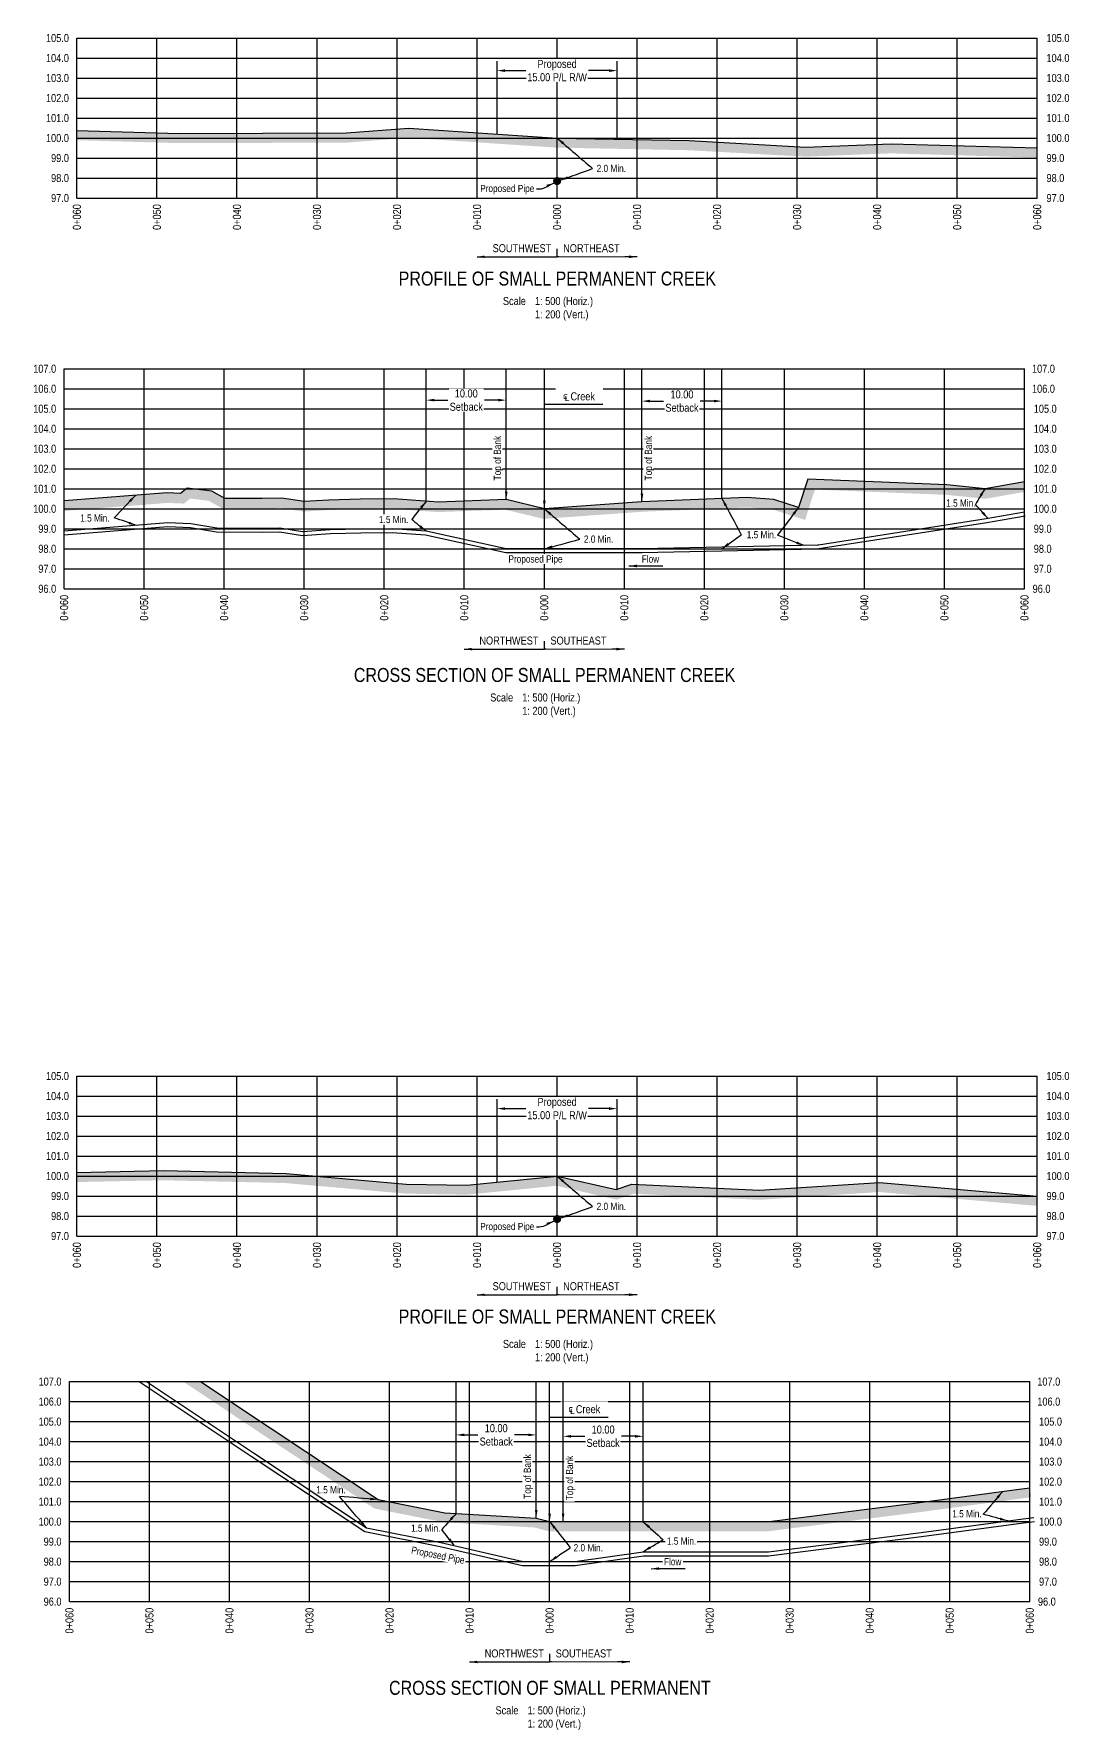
# Model space of a CAD drawing. Extents: x 333963 to 343562, y 6155611 to 6162191.
# Drawn here: x 341147 to 342440, y 6160071 to 6162191 of the extents above; entities that cross this region are included whole.
import ezdxf
from ezdxf.enums import TextEntityAlignment as Align

# ---------------------------------------------------------------- set-up
doc = ezdxf.new("R2010")
doc.units = 0
doc.header["$LTSCALE"] = 5
doc.header["$PDSIZE"] = 0.5
doc.linetypes.add('foc-TOPO', pattern=[1, 0.2, -0.8])
doc.layers.get('Defpoints').update_dxf_attribs({"color": 9})
for name, color, linetype in [('CG-NOTES', 7, 'Continuous'), ('DETAIL-T', 7, 'Continuous'), ('L-BD', 7, 'Continuous'), ('L-DETAIL-T', 3, 'Continuous'), ('L-MON', 1, 'Continuous'), ('P-CROSSINGS-GRID', 8, 'Continuous'), ('P-CROSSINGS-GROUND', 48, 'foc-TOPO'), ('P-CROSSINGS-LINE', 3, 'Continuous'), ('P-PROPOSED', 10, 'Continuous'), ('S-T7', 7, 'Continuous')]:
    doc.layers.add(name, color=color, linetype=linetype)
doc.styles.add('140', font='ARIALN.TTF', dxfattribs={"height": 15})
doc.styles.add('80', font='ARIALN.TTF', dxfattribs={"height": 10})
doc.styles.add('80CG', font='ARIALN.TTF', dxfattribs={"height": 10})
doc.styles.add('80L', font='ARIALN.TTF', dxfattribs={"height": 10})
doc.dimstyles.new('Compass 5 000', dxfattribs={"dimscale": 5, "dimtxt": 9, "dimasz": 2, "dimexe": 0.2, "dimexo": 0.0625, "dimgap": 0.5, "dimtad": 0, "dimtih": 1, "dimtoh": 1, "dimzin": 0, "dimdsep": 46, "dimtxsty": '80CG', "dimcen": 0.1, "dimse1": 1, "dimse2": 1, "dimclrd": 256, "dimclrt": 256, "dimaunit": 1, "dimadec": 4, "dimazin": 0, "dimtfac": 0.06, "dimtofl": 0, "dimtmove": 0, "dimatfit": 1, "dimfxl": 0.2, "dimtolj": 1, "dimtzin": 0, "dimlwd": -1, "dimarcsym": 0})
pattern_1 = [(45, (65.851, 1213.123), (2e-15, 22.446218874), [15.87187358, -15.87187358]), (45, (61.643, 1217.332), (2e-15, 22.446218874), [15.87187358, -15.87187358]), (45, (57.434, 1221.54), (2e-15, 22.446218874), [15.87187358, -15.87187358]), (135, (57.434, 1224.346), (-22.446218874, 2e-15), [15.87187358, -15.87187358]), (135, (61.643, 1228.555), (-22.446218874, 2e-15), [15.87187358, -15.87187358]), (135, (65.851, 1232.763), (-22.446218874, 2e-15), [15.87187358, -15.87187358])]

# ---------------------------------------------------------------- blocks, each defined once
blk = doc.blocks.new('*D107')
at = {"transparency": 16777216}
for p, q in [((341647.2, 6161733.3), (341664.3, 6161733.3)), ((341727.2, 6161733.3), (341710.1, 6161733.3))]:
    blk.add_line(p, q, dxfattribs=at)
for points in [[(341647.2, 6161735), (341647.2, 6161731.7), (341637.2, 6161733.3)], [(341727.2, 6161735), (341727.2, 6161731.7), (341737.2, 6161733.3)]]:
    blk.add_solid(points, dxfattribs=at)
at = {"layer": 'Defpoints', "color": 0, "transparency": 16777216}
for p in [(341637.2, 6161748.2), (341737.2, 6161748.2), (341637.2, 6161733.3)]:
    blk.add_point(p, dxfattribs=at)
at = {"transparency": 16777216, "insert": (341687.2, 6161733.3), "char_height": 10, "attachment_point": 5, "style": '80CG', "bg_fill": 3, "box_fill_scale": 1.1, "bg_fill_color": 256, "bg_fill_true_color": 13158600, "bg_fill_transparency": 0}
blk.add_mtext('\\A1;10.00\\PSetback', dxfattribs=at)
blk = doc.blocks.new('*D108')
at = {"transparency": 16777216}
for p, q in [((341916.7, 6161732.1), (341933.8, 6161732.1)), ((341996.7, 6161732.1), (341979.6, 6161732.1))]:
    blk.add_line(p, q, dxfattribs=at)
for points in [[(341916.7, 6161733.8), (341916.7, 6161730.5), (341906.7, 6161732.1)], [(341996.7, 6161733.8), (341996.7, 6161730.5), (342006.7, 6161732.1)]]:
    blk.add_solid(points, dxfattribs=at)
at = {"layer": 'Defpoints', "color": 0, "transparency": 16777216}
for p in [(341906.7, 6161748.1), (342006.7, 6161748.1), (341906.7, 6161732.1)]:
    blk.add_point(p, dxfattribs=at)
at = {"transparency": 16777216, "insert": (341956.7, 6161732.1), "char_height": 10, "attachment_point": 5, "style": '80CG', "bg_fill": 3, "box_fill_scale": 1.1, "bg_fill_color": 256, "bg_fill_true_color": 13158600, "bg_fill_transparency": 0}
blk.add_mtext('\\A1;10.00\\PSetback', dxfattribs=at)
blk = doc.blocks.new('*D109')
at = {"transparency": 16777216}
for p, q in [((341735.7, 6160848), (341761.6, 6160848)), ((341865.7, 6160848), (341839.8, 6160848))]:
    blk.add_line(p, q, dxfattribs=at)
for points in [[(341735.7, 6160849.6), (341735.7, 6160846.3), (341725.7, 6160848)], [(341865.7, 6160849.6), (341865.7, 6160846.3), (341875.7, 6160848)]]:
    blk.add_solid(points, dxfattribs=at)
at = {"layer": 'Defpoints', "color": 0, "transparency": 16777216}
for p in [(341725.7, 6160846.2), (341875.7, 6160848), (341875.7, 6160846.2)]:
    blk.add_point(p, dxfattribs=at)
at = {"transparency": 16777216, "insert": (341800.7, 6160848), "char_height": 10, "attachment_point": 5, "style": '80CG', "bg_fill": 3, "box_fill_scale": 1.1, "bg_fill_color": 256, "bg_fill_true_color": 13158600, "bg_fill_transparency": 0}
blk.add_mtext('\\A1;Proposed\\P15.00 P/L R/W', dxfattribs=at)
blk = doc.blocks.new('PLIA')
at = {"color": 255, "const_width": 1}
blk.add_lwpolyline([(-0.5, 0, 1), (0.5, 0, 1)], format="xyb", close=True, dxfattribs=at)
blk = doc.blocks.new('PLIAA')
blk.add_blockref('PLIA', (0, 0))
blk = doc.blocks.new('PLIB')
at = {"color": 1}
blk.add_circle((0, 0), 0.8, dxfattribs=at)
blk = doc.blocks.new('PLIBB')
blk.add_blockref('PLIB', (0, 0))
blk = doc.blocks.new('PLICC')
for name in ['PLIAA', 'PLIBB']:
    blk.add_blockref(name, (0, 0))
blk = doc.blocks.new('PLI')
blk.add_blockref('PLICC', (0, 0))
blk = doc.blocks.new('*D119')
at = {"transparency": 16777216}
for p, q in [((341735.7, 6162145.1), (341761.6, 6162145.1)), ((341865.7, 6162145.1), (341839.8, 6162145.1))]:
    blk.add_line(p, q, dxfattribs=at)
for points in [[(341735.7, 6162146.7), (341735.7, 6162143.4), (341725.7, 6162145.1)], [(341865.7, 6162146.7), (341865.7, 6162143.4), (341875.7, 6162145.1)]]:
    blk.add_solid(points, dxfattribs=at)
at = {"layer": 'Defpoints', "color": 0, "transparency": 16777216}
for p in [(341725.7, 6162143.3), (341875.7, 6162145.1), (341875.7, 6162143.3)]:
    blk.add_point(p, dxfattribs=at)
at = {"transparency": 16777216, "insert": (341800.7, 6162145.1), "char_height": 10, "attachment_point": 5, "style": '80CG', "bg_fill": 3, "box_fill_scale": 1.1, "bg_fill_color": 256, "bg_fill_true_color": 13158600, "bg_fill_transparency": 0}
blk.add_mtext('\\A1;Proposed\\P15.00 P/L R/W', dxfattribs=at)
blk = doc.blocks.new('*D123')
at = {"transparency": 16777216}
for p, q in [((341684.6, 6160440.2), (341701.7, 6160440.2)), ((341764.6, 6160440.2), (341747.6, 6160440.2))]:
    blk.add_line(p, q, dxfattribs=at)
for points in [[(341684.6, 6160441.9), (341684.6, 6160438.6), (341674.6, 6160440.2)], [(341764.6, 6160441.9), (341764.6, 6160438.6), (341774.6, 6160440.2)]]:
    blk.add_solid(points, dxfattribs=at)
at = {"layer": 'Defpoints', "color": 0, "transparency": 16777216}
for p in [(341674.6, 6160455.1), (341774.6, 6160455.1), (341674.6, 6160440.2)]:
    blk.add_point(p, dxfattribs=at)
at = {"transparency": 16777216, "insert": (341724.6, 6160440.2), "char_height": 10, "attachment_point": 5, "style": '80CG', "bg_fill": 3, "box_fill_scale": 1.1, "bg_fill_color": 256, "bg_fill_true_color": 13158600, "bg_fill_transparency": 0}
blk.add_mtext('\\A1;10.00\\PSetback', dxfattribs=at)
blk = doc.blocks.new('*D124')
at = {"transparency": 16777216}
for p, q in [((341818.2, 6160438.5), (341835.2, 6160438.5)), ((341898.1, 6160438.5), (341881.1, 6160438.5))]:
    blk.add_line(p, q, dxfattribs=at)
for points in [[(341818.2, 6160440.1), (341818.2, 6160436.8), (341808.2, 6160438.5)], [(341898.1, 6160440.1), (341898.1, 6160436.8), (341908.1, 6160438.5)]]:
    blk.add_solid(points, dxfattribs=at)
at = {"layer": 'Defpoints', "color": 0, "transparency": 16777216}
for p in [(341808.2, 6160454.4), (341908.1, 6160454.4), (341808.2, 6160438.5)]:
    blk.add_point(p, dxfattribs=at)
at = {"transparency": 16777216, "insert": (341858.2, 6160438.5), "char_height": 10, "attachment_point": 5, "style": '80CG', "bg_fill": 3, "box_fill_scale": 1.1, "bg_fill_color": 256, "bg_fill_true_color": 13158600, "bg_fill_transparency": 0}
blk.add_mtext('\\A1;10.00\\PSetback', dxfattribs=at)

msp = doc.modelspace()

# ---------------------------------------------------------------- hatches: boundary and pattern name
at = {"layer": 'P-CROSSINGS-GROUND'}
h = msp.add_hatch(dxfattribs=at)
h.set_pattern_fill('EARTH', color=256, scale=2.499508, angle=45)
h.set_pattern_definition(pattern_1)
edge = h.paths.add_edge_path()
edge.add_line((341200.801, 6162070.135), (341328.345, 6162066.481))
edge.add_line((341328.345, 6162066.481), (341537.784, 6162067.156))
edge.add_line((341537.784, 6162067.156), (341614.483, 6162073.187))
edge.add_arc((341615.423, 6162061.226), 11.998, 86.16521, 94.495565, ccw=False)
edge.add_line((341616.225, 6162073.197), (341800.682, 6162060.833))
edge.add_line((341800.682, 6162060.833), (341965.332, 6162057.637))
edge.add_arc((341965.1, 6162045.642), 11.998, 86.83252, 88.888258, ccw=False)
edge.add_line((341965.762, 6162057.621), (342110.985, 6162049.585))
edge.add_line((342110.985, 6162049.585), (342217.437, 6162053.693))
edge.add_arc((342217.9, 6162041.705), 11.998, 88.338809, 92.210256, ccw=False)
edge.add_line((342218.247, 6162053.697), (342400.564, 6162048.41))
edge.add_line((342400.564, 6162048.41), (342400.564, 6162036.407))
edge.add_line((342400.564, 6162036.407), (342217.9, 6162041.705))
edge.add_line((342217.9, 6162041.705), (342111.448, 6162037.596))
edge.add_arc((342110.985, 6162049.585), 11.998, 266.83252, 272.210255, ccw=False)
edge.add_line((342110.322, 6162037.606), (341965.1, 6162045.642))
edge.add_line((341965.1, 6162045.642), (341800.45, 6162048.837))
edge.add_arc((341800.682, 6162060.833), 11.998, 266.16521, 268.888258, ccw=False)
edge.add_line((341799.88, 6162048.862), (341615.423, 6162061.226))
edge.add_line((341615.423, 6162061.226), (341538.725, 6162055.196))
edge.add_arc((341537.784, 6162067.156), 11.998, 270.184621, 274.495565, ccw=False)
edge.add_line((341537.823, 6162055.159), (341328.384, 6162054.484))
edge.add_arc((341328.345, 6162066.481), 11.998, 268.359011, 270.184621, ccw=False)
edge.add_line((341328.002, 6162054.489), (341200.801, 6162058.133))
edge.add_line((341200.801, 6162058.133), (341200.801, 6162070.135))
h = msp.add_hatch(dxfattribs=at)
h.set_pattern_fill('EARTH', color=256, scale=2.499508, angle=45)
h.set_pattern_definition([(45, (30.208, 1216.753), (2e-15, 22.446218874), [15.87187358, -15.87187358]), (45, (26, 1220.961), (2e-15, 22.446218874), [15.87187358, -15.87187358]), (45, (21.791, 1225.17), (2e-15, 22.446218874), [15.87187358, -15.87187358]), (135, (21.791, 1227.976), (-22.446218874, 2e-15), [15.87187358, -15.87187358]), (135, (26, 1232.185), (-22.446218874, 2e-15), [15.87187358, -15.87187358]), (135, (30.208, 1236.393), (-22.446218874, 2e-15), [15.87187358, -15.87187358])])
h.paths.add_polyline_path([(342384.642, 6161631.272), (342335.28, 6161622.682), (342287.741, 6161627.432), (342113.818, 6161634.482), (342102.41, 6161599.307), (342071.669, 6161609.207), (342037.716, 6161611.682), (341906.705, 6161606.332), (341784.76, 6161597.582), (341737.17, 6161609.007), (341652.416, 6161605.932), (341596.236, 6161609.832), (341554.799, 6161609.682), (341515.501, 6161608.507), (341484.54, 6161606.557), (341456.96, 6161610.907), (341432.15, 6161610.557), (341385.499, 6161610.607), (341369.499, 6161619.557), (341338.391, 6161623.407), (341330.364, 6161616.707), (341313.508, 6161617.382), (341184.878, 6161607.378), (341184.878, 6161594.843), (341313.744, 6161604.865), (341334.675, 6161604.027), (341342.237, 6161610.338), (341365.534, 6161607.455), (341382.235, 6161598.113), (341432.232, 6161598.059), (341456.068, 6161598.396), (341483.952, 6161593.998), (341516.081, 6161596.021), (341555.009, 6161597.185), (341595.825, 6161597.333), (341652.209, 6161593.419), (341735.915, 6161596.456), (341783.724, 6161584.978), (341907.408, 6161593.853), (342037.516, 6161599.166), (342069.266, 6161596.852), (342110.45, 6161583.588), (342122.782, 6161621.611), (342286.866, 6161614.96), (342335.739, 6161610.076), (342384.642, 6161618.586)])
h = msp.add_hatch(dxfattribs=at)
h.set_pattern_fill('EARTH', color=256, scale=2.499508, angle=45)
h.set_pattern_definition(pattern_1)
h.paths.add_polyline_path([(341200.801, 6160768.163), (341308.975, 6160770.451), (341462.08, 6160766.927), (341612.169, 6160753.704), (341687.744, 6160752.43), (341800.682, 6160763.727), (341874.309, 6160746.731), (341894.234, 6160753.679), (342053.425, 6160746.031), (342203.283, 6160755.754), (342400.564, 6160738.48), (342399.518, 6160726.528), (342203.147, 6160743.722), (342053.526, 6160734.015), (341895.985, 6160741.584), (341874.988, 6160734.261), (341799.91, 6160751.593), (341688.242, 6160740.422), (341611.541, 6160741.716), (341461.415, 6160754.941), (341308.964, 6160758.451), (341201.054, 6160756.168)])
h = msp.add_hatch(dxfattribs=at)
h.set_pattern_fill('EARTH', color=256, scale=2.499508, angle=45)
h.set_pattern_definition(pattern_1)
edge = h.paths.add_edge_path()
edge.add_line((341355.233, 6160506.85), (341442.018, 6160449.011))
edge.add_line((341442.018, 6160449.011), (341577.167, 6160359.504))
edge.add_line((341577.167, 6160359.504), (341660.386, 6160343.057))
edge.add_line((341660.386, 6160343.057), (341773.403, 6160336.455))
edge.add_arc((341772.703, 6160324.477), 11.998, 74.978229, 86.656734, ccw=False)
edge.add_line((341775.813, 6160336.065), (341791.393, 6160331.884))
edge.add_line((341791.393, 6160331.884), (342062.3, 6160331.659))
edge.add_line((342062.3, 6160331.659), (342250.618, 6160355.404))
edge.add_line((342250.618, 6160355.404), (342377.885, 6160372.451))
edge.add_line((342377.885, 6160372.451), (342391.275, 6160374.263))
edge.add_line((342391.275, 6160374.263), (342392.884, 6160362.374))
edge.add_line((342392.884, 6160362.374), (342379.494, 6160360.562))
edge.add_arc((342377.885, 6160372.451), 11.998, 277.629029, 277.707861, ccw=False)
edge.add_line((342379.478, 6160360.56), (342252.211, 6160343.513))
edge.add_arc((342250.618, 6160355.404), 11.998, 277.186568, 277.629028, ccw=False)
edge.add_line((342252.119, 6160343.501), (342063.801, 6160319.756))
edge.add_arc((342062.3, 6160331.659), 11.998, 269.952423, 277.186568, ccw=False)
edge.add_line((342062.29, 6160319.661), (341791.383, 6160319.886))
edge.add_arc((341791.393, 6160331.884), 11.998, 254.978229, 269.952423, ccw=False)
edge.add_line((341788.283, 6160320.296), (341772.703, 6160324.477))
edge.add_line((341772.703, 6160324.477), (341659.686, 6160331.08))
edge.add_arc((341660.386, 6160343.057), 11.998, 258.820559, 266.656734, ccw=False)
edge.add_line((341658.06, 6160331.287), (341574.841, 6160347.734))
edge.add_arc((341577.167, 6160359.504), 11.998, 236.484111, 258.820559, ccw=False)
edge.add_line((341570.542, 6160349.501), (341435.393, 6160439.008))
edge.add_arc((341442.018, 6160449.011), 11.998, 236.318212, 236.484112, ccw=False)
edge.add_line((341435.364, 6160439.027), (341333.599, 6160506.85))
edge.add_line((341333.599, 6160506.85), (341355.233, 6160506.85))

# ---------------------------------------------------------------- linework, layer by layer
for p, q in [((341637.19, 6161606.989), (341637.19, 6161772.548)), ((341737.17, 6161609.007), (341737.17, 6161772.548)), ((341906.705, 6161606.332), (341906.705, 6161772.548)), ((342006.686, 6161610.415), (342006.686, 6161772.548)), ((341674.644, 6160342.225), (341674.644, 6160506.85)), ((341774.624, 6160336.384), (341774.624, 6160506.85)), ((341908.14, 6160331.787), (341908.142, 6160506.85))]:
    msp.add_line(p, q)
at = {"flags": 128}
for points in [[(341725.697, 6160756.226), (341725.697, 6160859.864)], [(341875.668, 6160747.205), (341875.668, 6160859.864)]]:
    msp.add_lwpolyline(points, dxfattribs=at)
at = {"layer": 'CG-NOTES'}
for p, q in [((341800.682, 6161912.494), (341800.682, 6161922.492)), ((341784.778, 6161422.196), (341784.778, 6161432.194)), ((341800.682, 6160615.389), (341800.682, 6160625.387)), ((341791.411, 6160156.498), (341791.411, 6160166.496))]:
    msp.add_line(p, q, dxfattribs=at)
at = {"layer": 'P-CROSSINGS-GRID', "color": 8}
for p, q in [((341200.801, 6162185.808), (342400.564, 6162185.808)), ((341200.801, 6161985.847), (341200.801, 6162185.808)), ((341300.781, 6161985.847), (341300.781, 6162185.808)), ((341400.761, 6161985.847), (341400.761, 6162185.808)), ((341500.742, 6161985.847), (341500.742, 6162185.808)), ((341600.722, 6161985.847), (341600.722, 6162185.808)), ((341700.702, 6161985.847), (341700.702, 6162185.808)), ((341800.682, 6161985.847), (341800.682, 6162185.808)), ((341900.663, 6161985.847), (341900.663, 6162185.808)), ((342000.643, 6161985.847), (342000.643, 6162185.808)), ((342100.623, 6161985.847), (342100.623, 6162185.808)), ((342200.604, 6161985.847), (342200.604, 6162185.808)), ((342300.584, 6161985.847), (342300.584, 6162185.808)), ((342400.564, 6161985.847), (342400.564, 6162185.808)), ((341200.801, 6162160.813), (342400.564, 6162160.813)), ((341200.801, 6162135.818), (342400.564, 6162135.818)), ((341200.801, 6162110.823), (342400.564, 6162110.823)), ((341200.801, 6162085.828), (342400.564, 6162085.828)), ((341200.801, 6162060.833), (342400.564, 6162060.833)), ((341200.801, 6162035.838), (342400.564, 6162035.838)), ((341200.801, 6162010.842), (342400.564, 6162010.842)), ((341200.801, 6161985.847), (342400.564, 6161985.847)), ((341184.878, 6161497.602), (341184.878, 6161772.548)), ((341184.878, 6161772.548), (342384.642, 6161772.548)), ((341284.858, 6161497.602), (341284.858, 6161772.548)), ((341384.839, 6161497.602), (341384.839, 6161772.548)), ((341484.819, 6161497.602), (341484.819, 6161772.548)), ((341584.799, 6161497.602), (341584.799, 6161772.548)), ((341684.78, 6161497.602), (341684.78, 6161772.548)), ((341784.76, 6161497.602), (341784.76, 6161772.548)), ((341884.74, 6161497.602), (341884.74, 6161772.548)), ((341984.721, 6161497.602), (341984.721, 6161772.548)), ((342084.701, 6161497.602), (342084.701, 6161772.548)), ((342184.681, 6161497.602), (342184.681, 6161772.548)), ((342284.662, 6161497.602), (342284.662, 6161772.548)), ((342384.642, 6161497.602), (342384.642, 6161772.548)), ((341184.878, 6161747.552), (342384.642, 6161747.552)), ((341184.878, 6161722.557), (342384.642, 6161722.557)), ((341184.878, 6161697.562), (342384.642, 6161697.562)), ((341184.878, 6161672.567), (342384.642, 6161672.567)), ((341184.878, 6161647.572), (342384.642, 6161647.572)), ((341184.878, 6161622.577), (342384.642, 6161622.577)), ((341184.878, 6161597.582), (342384.642, 6161597.582)), ((341184.878, 6161572.587), (342384.642, 6161572.587)), ((341184.878, 6161547.592), (342384.642, 6161547.592)), ((341184.878, 6161522.597), (342384.642, 6161522.597)), ((341184.878, 6161497.602), (342384.642, 6161497.602)), ((341200.801, 6160888.703), (342400.564, 6160888.703)), ((341200.801, 6160688.742), (341200.801, 6160888.703)), ((341300.781, 6160688.742), (341300.781, 6160888.703)), ((341400.761, 6160688.742), (341400.761, 6160888.703)), ((341500.742, 6160688.742), (341500.742, 6160888.703)), ((341600.722, 6160688.742), (341600.722, 6160888.703)), ((341700.702, 6160688.742), (341700.702, 6160888.703)), ((341800.682, 6160688.742), (341800.682, 6160888.703)), ((341900.663, 6160688.742), (341900.663, 6160888.703)), ((342000.643, 6160688.742), (342000.643, 6160888.703)), ((342100.623, 6160688.742), (342100.623, 6160888.703)), ((342200.604, 6160688.742), (342200.604, 6160888.703)), ((342300.584, 6160688.742), (342300.584, 6160888.703)), ((342400.564, 6160688.742), (342400.564, 6160888.703)), ((341200.801, 6160863.708), (342400.564, 6160863.708)), ((341200.801, 6160838.713), (342400.564, 6160838.713)), ((341200.801, 6160813.718), (342400.564, 6160813.718)), ((341200.801, 6160788.723), (342400.564, 6160788.723)), ((341200.801, 6160763.727), (342400.564, 6160763.727)), ((341200.801, 6160738.732), (342400.564, 6160738.732)), ((341200.801, 6160713.737), (342400.564, 6160713.737)), ((341200.801, 6160688.742), (342400.564, 6160688.742)), ((341191.511, 6160231.904), (341191.511, 6160506.85)), ((341191.511, 6160506.85), (342391.275, 6160506.85)), ((341291.491, 6160231.904), (341291.491, 6160506.85)), ((341391.472, 6160231.904), (341391.472, 6160506.85)), ((341491.452, 6160231.904), (341491.452, 6160506.85)), ((341591.432, 6160231.904), (341591.432, 6160506.85)), ((341691.413, 6160231.904), (341691.413, 6160506.85)), ((341791.393, 6160231.904), (341791.393, 6160506.85)), ((341891.373, 6160231.904), (341891.373, 6160506.85)), ((341991.354, 6160231.904), (341991.354, 6160506.85)), ((342091.334, 6160231.904), (342091.334, 6160506.85)), ((342191.314, 6160231.904), (342191.314, 6160506.85)), ((342291.294, 6160231.904), (342291.294, 6160506.85)), ((342391.275, 6160231.904), (342391.275, 6160506.85)), ((341191.511, 6160481.854), (342391.275, 6160481.854)), ((341191.511, 6160456.859), (342391.275, 6160456.859)), ((341191.511, 6160431.864), (342391.275, 6160431.864)), ((341191.511, 6160406.869), (342391.275, 6160406.869)), ((341191.511, 6160381.874), (342391.275, 6160381.874)), ((341191.511, 6160356.879), (342391.275, 6160356.879)), ((341191.511, 6160331.884), (342391.275, 6160331.884)), ((341191.511, 6160306.889), (342391.275, 6160306.889)), ((341191.511, 6160281.894), (342391.275, 6160281.894)), ((341191.511, 6160256.899), (342391.275, 6160256.899)), ((341191.511, 6160231.904), (342391.275, 6160231.904))]:
    msp.add_line(p, q, dxfattribs=at)
at = {"layer": 'P-CROSSINGS-LINE', "color": 3, "flags": 128}
for points in [[(341200.801, 6162070.135), (341328.345, 6162066.481), (341537.784, 6162067.156), (341537.784, 6162067.156), (341615.354, 6162073.255), (341800.682, 6162060.833), (341965.548, 6162057.633), (342110.985, 6162049.585), (342217.842, 6162053.709), (342400.564, 6162048.41)], [(342384.642, 6161631.272), (342335.28, 6161622.682), (342287.741, 6161627.432), (342113.818, 6161634.482), (342102.41, 6161599.307), (342071.669, 6161609.207), (342037.716, 6161611.682), (341906.705, 6161606.332), (341784.76, 6161597.582), (341737.17, 6161609.007), (341652.416, 6161605.932), (341596.236, 6161609.832), (341554.799, 6161609.682), (341515.501, 6161608.507), (341484.54, 6161606.557), (341456.96, 6161610.907), (341432.15, 6161610.557), (341385.499, 6161610.607), (341369.499, 6161619.557), (341338.391, 6161623.407), (341330.364, 6161616.707), (341313.508, 6161617.382), (341184.878, 6161607.378)], [(341200.801, 6160768.163), (341308.975, 6160770.451), (341462.08, 6160766.927), (341612.169, 6160753.704), (341687.744, 6160752.43), (341800.682, 6160763.727), (341874.309, 6160746.731), (341894.234, 6160753.679), (342053.425, 6160746.031), (342203.283, 6160755.754), (342400.564, 6160738.48)], [(341200.801, 6160768.163), (341308.975, 6160770.451), (341462.08, 6160766.927), (341612.169, 6160753.704), (341687.744, 6160752.43), (341800.682, 6160763.727), (341874.309, 6160746.731), (341894.234, 6160753.679), (342053.425, 6160746.031), (342203.283, 6160755.754), (342400.564, 6160738.48)], [(341355.233, 6160506.85), (341442.018, 6160449.011), (341577.167, 6160359.504), (341660.386, 6160343.057), (341774.628, 6160336.383), (341791.393, 6160331.884), (342062.3, 6160331.659), (342250.618, 6160355.404), (342377.885, 6160372.451), (342391.275, 6160374.263)]]:
    msp.add_lwpolyline(points, dxfattribs=at)
at = {"layer": 'P-PROPOSED', "flags": 128}
for points in [[(342384.642, 6161593.216), (342336.655, 6161584.865), (342127.106, 6161552.24, -0.0291181), (342125.948, 6161552.128), (341906.705, 6161547.592), (341784.76, 6161547.592), (341737.17, 6161547.592), (341637.19, 6161569.406), (341595.004, 6161572.335), (341555.428, 6161572.191), (341517.24, 6161571.05), (341482.776, 6161568.879), (341454.285, 6161573.373), (341432.395, 6161573.064), (341375.707, 6161573.125), (341343.298, 6161578.666), (341314.214, 6161579.831), (341184.878, 6161569.772)], [(342385.499, 6161588.291), (342337.469, 6161579.933), (342127.875, 6161547.3, -0.02991378), (342126.091, 6161547.131), (341906.757, 6161542.593), (341784.76, 6161542.593), (341736.631, 6161542.593), (341636.48, 6161564.444), (341594.84, 6161567.335), (341555.511, 6161567.193), (341517.472, 6161566.055), (341482.541, 6161563.855), (341453.928, 6161568.368), (341432.427, 6161568.065), (341375.28, 6161568.126), (341342.775, 6161573.684), (341314.308, 6161574.824), (341184.878, 6161564.758)]]:
    msp.add_lwpolyline(points, format="xyb", dxfattribs=at)
for points in [[(341278.613, 6160506.85), (341418.504, 6160413.618), (341560.699, 6160319.445), (341654.591, 6160300.889), (341757.614, 6160277.21), (341823.084, 6160277.21), (341908.49, 6160289.289), (342064.95, 6160289.165), (342256.097, 6160313.267), (342383.555, 6160330.339), (342396.974, 6160332.156)], [(341287.627, 6160506.85), (341421.27, 6160417.782), (341562.636, 6160324.158), (341655.636, 6160305.778), (341758.181, 6160282.209), (341822.732, 6160282.209), (341908.14, 6160294.288), (342064.639, 6160294.165), (342255.452, 6160318.224), (342382.888, 6160335.294), (342396.303, 6160337.109)]]:
    msp.add_lwpolyline(points, dxfattribs=at)

# ---------------------------------------------------------------- block references
at = {"layer": 'L-MON', "xscale": 4.999015300000013, "yscale": 4.999015300000013, "zscale": 4.999015300000013}
for p in [(341800.682, 6162007.106), (341800.682, 6160710.001)]:
    msp.add_blockref('PLI', p, dxfattribs=at)

# ---------------------------------------------------------------- texts
at = {"style": '80'}
for s, p in [('0+060', (341200.714, 6161978.181)), ('0+050', (341300.694, 6161978.181)), ('0+040', (341400.674, 6161978.181)), ('0+030', (341500.654, 6161978.181)), ('0+020', (341600.635, 6161978.181)), ('0+010', (341700.615, 6161978.181)), ('0+000', (341800.595, 6161978.181)), ('0+010', (341900.576, 6161978.181)), ('0+020', (342000.556, 6161978.181)), ('0+030', (342100.536, 6161978.181)), ('0+040', (342200.517, 6161978.181)), ('0+050', (342300.497, 6161978.181)), ('0+060', (342400.477, 6161978.181)), ('0+060', (341184.791, 6161489.935)), ('0+050', (341284.771, 6161489.935)), ('0+040', (341384.752, 6161489.935)), ('0+030', (341484.732, 6161489.935)), ('0+020', (341584.712, 6161489.935)), ('0+010', (341684.693, 6161489.935)), ('0+000', (341784.673, 6161489.935)), ('0+010', (341884.653, 6161489.935)), ('0+020', (341984.634, 6161489.935)), ('0+030', (342084.614, 6161489.935)), ('0+040', (342184.594, 6161489.935)), ('0+050', (342284.575, 6161489.935)), ('0+060', (342384.555, 6161489.935)), ('0+060', (341200.714, 6160681.076)), ('0+050', (341300.694, 6160681.076)), ('0+040', (341400.674, 6160681.076)), ('0+030', (341500.654, 6160681.076)), ('0+020', (341600.635, 6160681.076)), ('0+010', (341700.615, 6160681.076)), ('0+000', (341800.595, 6160681.076)), ('0+010', (341900.576, 6160681.076)), ('0+020', (342000.556, 6160681.076)), ('0+030', (342100.536, 6160681.076)), ('0+040', (342200.517, 6160681.076)), ('0+050', (342300.497, 6160681.076)), ('0+060', (342400.477, 6160681.076)), ('0+060', (341191.424, 6160224.237)), ('0+050', (341291.404, 6160224.237)), ('0+040', (341391.385, 6160224.237)), ('0+030', (341491.365, 6160224.237)), ('0+020', (341591.345, 6160224.237)), ('0+010', (341691.326, 6160224.237)), ('0+000', (341791.306, 6160224.237)), ('0+010', (341891.286, 6160224.237)), ('0+020', (341991.267, 6160224.237)), ('0+030', (342091.247, 6160224.237)), ('0+040', (342191.227, 6160224.237)), ('0+050', (342291.207, 6160224.237)), ('0+060', (342391.188, 6160224.237))]:
    msp.add_text(s, height=9.998, rotation=90, dxfattribs=at).set_placement(p, align=Align.MIDDLE_RIGHT)
at = {"char_height": 8.9982, "attachment_point": 1, "style": '80L'}
for s, insert in [('2.0 Min.', (341850.136, 6162027.387)), ('1.5 Min.', (342286.756, 6161609.251)), ('1.5 Min.', (341204.982, 6161590.488)), ('2.0 Min.', (341834.213, 6161564.136)), ('1.5 Min.', (342037.589, 6161569.717)), ('2.0 Min.', (341850.136, 6160730.282)), ('1.5 Min.', (341499.921, 6160376.224)), ('1.5 Min.', (341618.221, 6160328.255)), ('1.5 Min.', (342294.449, 6160346.253)), ('2.0 Min.', (341821.35, 6160303.618))]:
    msp.add_mtext_dynamic_manual_height_columns(s, width=45.30182, gutter_width=44.991, heights=[0], dxfattribs=dict(at, insert=insert))
at = {"layer": 'DETAIL-T', "char_height": 9.99803, "attachment_point": 1, "style": '80L'}
for insert in [(341733.04, 6161862.176), (341717.136, 6161366.747), (341733.04, 6160558.906), (341723.769, 6160101.05)]:
    msp.add_mtext_dynamic_manual_height_columns('Scale^I1: 500 (Horiz.)\\P^I1: 200 (Vert.)', width=217.06235, gutter_width=44.991, heights=[0], dxfattribs=dict(at, insert=insert))
at = {"layer": 'L-DETAIL-T', "char_height": 17.49655, "attachment_point": 2, "rotation": 0, "style": '140'}
for s, insert, width in [('PROFILE OF SMALL PERMANENT CREEK', (341800.963, 6161894.043), 396.61632), ('CROSS SECTION OF SMALL PERMANENT CREEK', (341785.059, 6161398.615), 476.77106), ('PROFILE OF SMALL PERMANENT CREEK', (341800.963, 6160596.938), 396.61632), ('CROSS SECTION OF SMALL PERMANENT', (341791.692, 6160132.917), 401.81993)]:
    msp.add_mtext(s, dxfattribs=dict(at, insert=insert, width=width))
at = {"layer": 'S-T7', "style": '80'}
for s, p in [('105.0', (341190.803, 6162185.808)), ('104.0', (341190.803, 6162160.813)), ('103.0', (341190.803, 6162135.818)), ('102.0', (341190.803, 6162110.823)), ('101.0', (341190.803, 6162085.828)), ('100.0', (341190.803, 6162060.833)), ('99.0', (341190.803, 6162035.838)), ('98.0', (341190.803, 6162010.842)), ('97.0', (341190.803, 6161985.847)), ('107.0', (341174.88, 6161772.548)), ('107.0', (342422.643, 6161772.548)), ('106.0', (341174.88, 6161747.552)), ('106.0', (342422.643, 6161747.552)), ('105.0', (341174.88, 6161722.557)), ('104.0', (341174.88, 6161697.562)), ('103.0', (341174.88, 6161672.567)), ('102.0', (341174.88, 6161647.572)), ('101.0', (341174.88, 6161622.577)), ('100.0', (341174.88, 6161597.582)), ('99.0', (341174.88, 6161572.587)), ('98.0', (341174.88, 6161547.592)), ('97.0', (341174.88, 6161522.597)), ('96.0', (341174.88, 6161497.602)), ('96.0', (342417.043, 6161497.602)), ('105.0', (341190.803, 6160888.703)), ('104.0', (341190.803, 6160863.708)), ('103.0', (341190.803, 6160838.713)), ('102.0', (341190.803, 6160813.718)), ('101.0', (341190.803, 6160788.723)), ('100.0', (341190.803, 6160763.727)), ('99.0', (341190.803, 6160738.732)), ('98.0', (341190.803, 6160713.737)), ('97.0', (341190.803, 6160688.742)), ('107.0', (341181.513, 6160506.85)), ('107.0', (342429.275, 6160506.85)), ('106.0', (341181.513, 6160481.854)), ('106.0', (342429.275, 6160481.854)), ('105.0', (341181.513, 6160456.859)), ('104.0', (341181.513, 6160431.864)), ('103.0', (341181.513, 6160406.869)), ('102.0', (341181.513, 6160381.874)), ('101.0', (341181.513, 6160356.879)), ('100.0', (341181.513, 6160331.884)), ('99.0', (341181.513, 6160306.889)), ('98.0', (341181.513, 6160281.894)), ('97.0', (341181.513, 6160256.899)), ('96.0', (341181.513, 6160231.904)), ('96.0', (342423.676, 6160231.904))]:
    msp.add_text(s, height=9.998, dxfattribs=at).set_placement(p, align=Align.MIDDLE_RIGHT)
for s, p in [('105.0', (342412.093, 6162185.808)), ('104.0', (342412.093, 6162160.813)), ('103.0', (342412.093, 6162135.818)), ('102.0', (342412.093, 6162110.823)), ('101.0', (342412.093, 6162085.828)), ('100.0', (342412.093, 6162060.833)), ('99.0', (342412.093, 6162035.838)), ('98.0', (342412.093, 6162010.842)), ('97.0', (342412.093, 6161985.847)), ('105.0', (342396.17, 6161722.557)), ('104.0', (342396.17, 6161697.562)), ('103.0', (342396.17, 6161672.567)), ('102.0', (342396.17, 6161647.572)), ('101.0', (342396.17, 6161622.577)), ('100.0', (342396.17, 6161597.582)), ('99.0', (342396.17, 6161572.587)), ('98.0', (342396.17, 6161547.592)), ('97.0', (342396.17, 6161522.597)), ('105.0', (342412.093, 6160888.703)), ('104.0', (342412.093, 6160863.708)), ('103.0', (342412.093, 6160838.713)), ('102.0', (342412.093, 6160813.718)), ('101.0', (342412.093, 6160788.723)), ('100.0', (342412.093, 6160763.727)), ('99.0', (342412.093, 6160738.732)), ('98.0', (342412.093, 6160713.737)), ('97.0', (342412.093, 6160688.742)), ('105.0', (342402.803, 6160456.859)), ('104.0', (342402.803, 6160431.864)), ('103.0', (342402.803, 6160406.869)), ('102.0', (342402.803, 6160381.874)), ('101.0', (342402.803, 6160356.879)), ('100.0', (342402.803, 6160331.884)), ('99.0', (342402.803, 6160306.889)), ('98.0', (342402.803, 6160281.894)), ('97.0', (342402.803, 6160256.899))]:
    msp.add_text(s, height=9.998, dxfattribs=at).set_placement(p, align=Align.MIDDLE_LEFT)

# ---------------------------------------------------------------- leaders
at = {"path_type": 1}
for points in [[(341800.682, 6162060.833), (341845.117, 6162022.702)], [(341804.483, 6162008.008), (341845.117, 6162022.702)], [(341797.284, 6162004.629), (341778.129, 6161996.804), (341774.766, 6161996.772)], [(341784.76, 6161597.582), (341784.76, 6161728.16)], [(341906.705, 6161606.332), (341906.705, 6161700.986)], [(341737.17, 6161609.007), (341737.17, 6161643.715)], [(342335.28, 6161622.682), (342323.237, 6161603.039)], [(341273.87, 6161614.299), (341247.415, 6161586.273)], [(341637.19, 6161606.989), (341619.017, 6161584.288)], [(341784.76, 6161597.582), (341829.195, 6161559.451)], [(342006.686, 6161610.415), (342030.737, 6161565.108)], [(342102.41, 6161599.307), (342076.003, 6161564.624)], [(342339.149, 6161585.299), (342323.237, 6161603.039)], [(341275.174, 6161576.795), (341247.415, 6161586.273)], [(341637.19, 6161569.406), (341619.017, 6161584.288)], [(341784.76, 6161547.592), (341829.195, 6161559.451)], [(342006.479, 6161547.592), (342030.737, 6161565.108)], [(342109.282, 6161551.494), (342076.003, 6161564.624)], [(341800.682, 6160763.727), (341845.117, 6160725.597)], [(341804.483, 6160710.903), (341845.117, 6160725.597)], [(341791.393, 6160331.884), (341791.393, 6160462.462)], [(341774.624, 6160336.384), (341774.624, 6160371.092)], [(342357.481, 6160369.692), (342333.081, 6160341.032)], [(341562.594, 6160324.163), (341528.659, 6160363.253)], [(341577.125, 6160359.509), (341528.659, 6160363.253)], [(341674.644, 6160342.225), (341656.556, 6160321.9)], [(341791.393, 6160331.884), (341817.196, 6160299.305)], [(341908.14, 6160331.787), (341933.196, 6160309.314)], [(342363.701, 6160332.698), (342333.081, 6160341.032)], [(341672.155, 6160302.322), (341656.556, 6160321.9)], [(341908.14, 6160294.288), (341933.196, 6160309.314)], [(341791.393, 6160281.894), (341817.196, 6160299.305)]]:
    msp.add_leader(points, dimstyle='Compass 5 000', override={"dimgap": 0.5, "dimtad": 0}, dxfattribs=at)
at = {"layer": 'CG-NOTES', "path_type": 1}
for points in [[(341700.702, 6161912.494), (341800.682, 6161912.494)], [(341900.663, 6161912.494), (341800.682, 6161912.494)], [(341684.798, 6161422.196), (341784.778, 6161422.196)], [(341884.758, 6161422.196), (341784.778, 6161422.196)], [(341700.702, 6160615.389), (341800.682, 6160615.389)], [(341900.663, 6160615.389), (341800.682, 6160615.389)], [(341691.431, 6160156.498), (341791.411, 6160156.498)], [(341891.391, 6160156.498), (341791.411, 6160156.498)]]:
    msp.add_leader(points, dimstyle='Compass 5 000', override={"dimgap": 0.5, "dimtad": 0}, dxfattribs=at)

# ---------------------------------------------------------------- next in the draw order: texts
at = {"attachment_point": 1, "style": '80L', "bg_fill": 3, "box_fill_scale": 1.2, "bg_fill_color": 256, "bg_fill_transparency": 0}
for s, width, insert, char_height in [('Proposed Pipe', 67.26365, (341704.592, 6162002.337), 8.99823), ('1.5 Min.', 35.88034, (341578.213, 6161588.61), 8.9982), ('Proposed Pipe', 67.26365, (341739.925, 6161539.333), 8.99823), ('Proposed Pipe', 67.26365, (341704.592, 6160705.232), 8.99823), ('1.5 Min.', 35.88034, (341937.839, 6160312.104), 8.9982)]:
    msp.add_mtext_dynamic_manual_height_columns(s, width=width, gutter_width=44.991, heights=[0], dxfattribs=dict(at, insert=insert, char_height=char_height))
at = {"color": 3, "char_height": 9.998, "width": 78.41587, "attachment_point": 3, "style": '80', "bg_fill": 2}
for s, insert in [('SOUTHWEST', (341793.316, 6161928.172)), ('NORTHWEST', (341777.412, 6161437.874)), ('SOUTHWEST', (341793.316, 6160631.067)), ('NORTHWEST', (341784.045, 6160172.176))]:
    msp.add_mtext(s, dxfattribs=dict(at, insert=insert))
at = {"style": '80L', "bg_fill": 3, "box_fill_scale": 1.2, "bg_fill_color": 256, "bg_fill_transparency": 0}
for s, width, insert, char_height, attachment_point, rotation in [('Top of Bank', 55.64452, (341721.562, 6161633.048), 8.99823, 1, 90), ('Top of Bank', 55.64452, (341910.22, 6161633.048), 8.99823, 1, 90), ('Flow', 21.75693, (341928.239, 6161539.259), 8.9982, 3, 359.666704), ('Top of Bank', 55.64452, (341811.676, 6160358.6), 8.99823, 1, 90), ('Proposed Pipe', 67.26365, (341619.647, 6160301.01), 8.99823, 1, 348.725651), ('Flow', 21.75693, (341956.023, 6160286.205), 8.9982, 3, 359.567911)]:
    msp.add_mtext_dynamic_manual_height_columns(s, width=width, gutter_width=44.991, heights=[0], dxfattribs=dict(at, insert=insert, char_height=char_height, attachment_point=attachment_point, rotation=rotation))
at = {"layer": 'L-BD', "char_height": 9.99803, "width": 49.15549, "attachment_point": 1, "style": '80', "bg_fill": 2}
for insert in [(341803.699, 6161743.06), (341810.332, 6160477.362)]:
    msp.add_mtext('\\pi4.23659;{\\fISOCPEUR|b0|i0|c0|p34;℄} Creek', dxfattribs=dict(at, insert=insert))

# ---------------------------------------------------------------- next in the draw order: dimensions: what is measured, and where the dimension line sits
for p1, p2, picture, middle in [((341725.697, 6162143.274), (341875.668, 6162143.274), '*D119', (341800.682, 6162145.058)), ((341725.697, 6160846.169), (341875.668, 6160846.169), '*D109', (341800.682, 6160847.953))]:
    dim = msp.add_aligned_dim(p1=p1, p2=p2, distance=1.784, text='Proposed\\P15.00 P/L R/W', dimstyle='Compass 5 000', override={"dimtfill": 1})
    dim.commit()
    dim.dimension.update_dxf_attribs({"geometry": picture, "text_midpoint": middle})
for base, p1, p2, picture, middle in [((341637.19, 6161733.346), (341737.17, 6161748.179), (341637.19, 6161748.179), '*D107', (341687.18, 6161733.346)), ((341906.705, 6161732.123), (342006.686, 6161748.079), (341906.705, 6161748.079), '*D108', (341956.696, 6161732.123)), ((341674.644, 6160440.247), (341774.624, 6160455.08), (341674.644, 6160455.08), '*D123', (341724.634, 6160440.247))]:
    dim = msp.add_linear_dim(base=base, p1=p1, p2=p2, angle=180, text='10.00\\PSetback', dimstyle='Compass 5 000', override={"dimtfill": 1})
    dim.commit()
    dim.dimension.update_dxf_attribs({"geometry": picture, "text_midpoint": middle, "dimtype": 161})

# ---------------------------------------------------------------- next in the draw order: linework, layer by layer
for p, q in [((341784.76, 6161728.16), (341858.033, 6161728.16)), ((341808.162, 6160331.884), (341808.162, 6160506.85)), ((341791.393, 6160462.462), (341864.666, 6160462.462))]:
    msp.add_line(p, q)
at = {"flags": 128}
for points in [[(341725.697, 6162065.859), (341725.697, 6162156.969)], [(341875.668, 6162059.377), (341875.668, 6162156.969)]]:
    msp.add_lwpolyline(points, dxfattribs=at)

# ---------------------------------------------------------------- next in the draw order: texts
at = {"color": 3, "char_height": 9.998, "width": 71.7823, "attachment_point": 1, "style": '80', "bg_fill": 2}
for s, insert in [('NORTHEAST', (341808.271, 6161928.172)), ('SOUTHEAST', (341792.367, 6161437.874)), ('NORTHEAST', (341808.271, 6160631.067)), ('SOUTHEAST', (341799, 6160172.176))]:
    msp.add_mtext(s, dxfattribs=dict(at, insert=insert))
at = {"insert": (341759.016, 6160360.425), "char_height": 8.99823, "attachment_point": 1, "rotation": 90, "style": '80L', "bg_fill": 3, "box_fill_scale": 1.2, "bg_fill_color": 256, "bg_fill_transparency": 0}
msp.add_mtext_dynamic_manual_height_columns('Top of Bank', width=55.64452, gutter_width=44.991, heights=[0], dxfattribs=at)

# ---------------------------------------------------------------- next in the draw order: leaders
at = {"path_type": 1}
for points in [[(341890.333, 6161526.062), (341932.764, 6161526.217)], [(341797.284, 6160707.524), (341778.129, 6160699.699), (341774.766, 6160699.667)], [(341918.093, 6160273.073), (341960.525, 6160273.155)]]:
    msp.add_leader(points, dimstyle='Compass 5 000', override={"dimgap": 0.5, "dimtad": 0}, dxfattribs=at)

# ---------------------------------------------------------------- next in the draw order: dimensions: what is measured, and where the dimension line sits
dim = msp.add_linear_dim(base=(341808.162, 6160438.452), p1=(341908.142, 6160454.408), p2=(341808.162, 6160454.408), angle=180, text='10.00\\PSetback', dimstyle='Compass 5 000', override={"dimtfill": 1})
dim.commit()
dim.dimension.update_dxf_attribs({"geometry": '*D124', "text_midpoint": (341858.152, 6160438.452), "dimtype": 161})

# ---------------------------------------------------------------- next in the draw order: leaders
msp.add_leader([(341808.162, 6160331.884), (341808.162, 6160426.538)], dimstyle='Compass 5 000', override={"dimgap": 0.5, "dimtad": 0}, dxfattribs=at)

doc.saveas('drawing.dxf')
